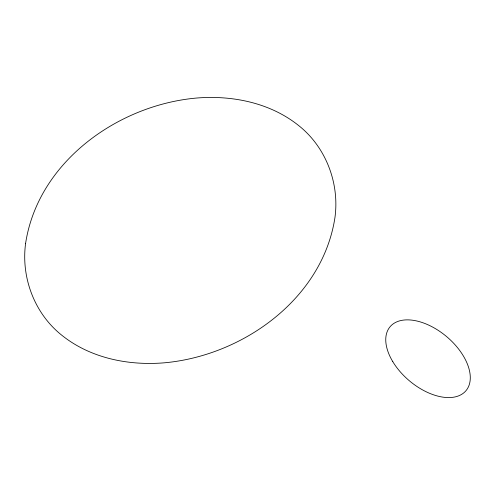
<?xml version="1.0" encoding="UTF-8"?>
<svg xmlns="http://www.w3.org/2000/svg" width="495" height="495" viewBox="0 0 495 495"><rect width="100%" height="100%" fill="white"/><g stroke="black" fill="none" stroke-linecap="round" stroke-linejoin="round"><path stroke-width="0.74" d="M25.591 243.484C20.976 277.689 34.613 313.669 61.782 335.226C90.263 358.132 128.279 365.774 164.099 362.835C242.76 355.856 322.622 298.813 334.973 217.398C339.595 183.193 325.951 147.207 298.782 125.656C270.301 102.75 232.285 95.108 196.465 98.047C117.804 105.027 37.942 162.069 25.591 243.484M392.807 361.684A49.624 28.896 40.1 0 0 465.863 390.821A49.624 28.896 40.1 0 0 425.366 323.68A49.624 28.896 40.1 0 0 392.807 361.684"/></g></svg>
